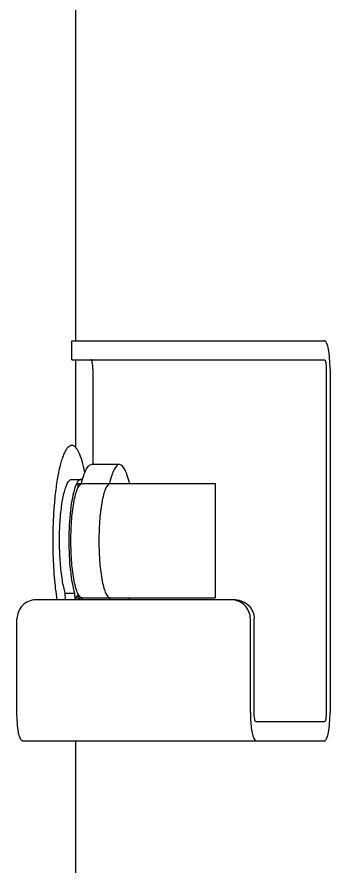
# Model space of a CAD drawing. Header units: millimetres. Extents: x 1186 to 6713, y 237 to 5598.
# Drawn here: x 6280.1 to 6313, y 3769.2 to 3858.3 of the extents above; entities that cross this region are included whole.
import ezdxf

# ---------------------------------------------------------------- set-up
doc = ezdxf.new("R2010")
doc.units = ezdxf.units.MM
doc.header["$LTSCALE"] = 384.175
doc.layers.get('0').update_dxf_attribs({"linetype": 'CONTINUOUS'})

msp = doc.modelspace()

# ---------------------------------------------------------------- linework, layer by layer
at = {"color": 0, "linetype": 'Continuous'}
for p, q in [((6286.27631, 3824.33766), (6286.27631, 3865.33766)), ((6285.88698, 3822.33766), (6285.88698, 3824.33766)), ((6285.88698, 3824.33766), (6312.37762, 3824.33766)), ((6285.88698, 3822.33766), (6312.37762, 3822.33766)), ((6286.27631, 3813.10918), (6286.27631, 3822.33766)), ((6288.07716, 3821.33766), (6288.07716, 3811.33766)), ((6312.5767, 3821.33766), (6312.5767, 3785.33766)), ((6312.97488, 3821.33766), (6312.97488, 3785.33766)), ((6290.87337, 3811.33766), (6287.93343, 3811.33766)), ((6285.86246, 3809.78766), (6286.84245, 3809.78766)), ((6286.85321, 3809.78743), (6286.84248, 3809.78766)), ((6286.51058, 3809.33766), (6286.51058, 3808.87875)), ((6286.51058, 3809.33766), (6300.91175, 3809.33766)), ((6300.91175, 3809.33766), (6300.91175, 3797.33766)), ((6285.20784, 3797.13766), (6285.18837, 3797.84783)), ((6285.18837, 3797.84783), (6286.16835, 3797.84783)), ((6286.16835, 3797.84783), (6286.18782, 3797.13766)), ((6286.42568, 3797.56345), (6286.42691, 3797.56342)), ((6286.51058, 3797.79655), (6286.51058, 3797.33766)), ((6286.51058, 3797.33766), (6300.91175, 3797.33766)), ((6286.633, 3797.13766), (6286.63333, 3797.33766)), ((6303.0514, 3797.13766), (6282.07361, 3797.13766)), ((6280.11365, 3785.33766), (6280.11365, 3795.13766)), ((6304.61319, 3785.33766), (6304.61319, 3795.13766)), ((6305.01136, 3785.33766), (6305.01136, 3795.13766)), ((6312.37762, 3784.33766), (6305.21045, 3784.33766)), ((6280.71091, 3782.33766), (6312.37762, 3782.33766)), ((6286.27631, 3767.33766), (6286.27631, 3782.33766))]:
    msp.add_line(p, q, dxfattribs=at)
for centre, radius, start, end in [((6298.94941, 3806.61308), 12.37316, 167.1607608, 167.2791611), ((6301.88935, 3806.61308), 12.37316, 167.1607608, 167.2791611), ((6284.90772, 3797.02255), 1.655, 8.8507936, 11.0910103), ((6298.94941, 3800.06224), 12.37316, 192.7208389, 192.8392392), ((6298.19105, 3799.88744), 11.59492, 192.8298035, 193.8109501), ((6301.88935, 3800.06224), 12.37316, 192.7208389, 192.8392392), ((6301.131, 3799.88744), 11.59492, 192.8298035, 193.8109501), ((6280.52795, 3799.90803), 11.6851, 346.2123841, 347.2692084)]:
    msp.add_arc(centre, radius, start, end, dxfattribs=at)
for points, knots in [([(6312.97488, 3821.33766), (6312.97488, 3821.72066), (6312.95298, 3822.42465), (6312.82502, 3823.37939), (6312.69618, 3823.97326), (6312.48532, 3824.33766), (6312.37762, 3824.33766)], [0, 0, 0, 0, 0.36680185, 0.68022608, 0.89684939, 1, 1, 1, 1]), ([(6288.07716, 3821.33766), (6288.07716, 3821.46533), (6288.06986, 3821.69999), (6288.02721, 3822.01824), (6287.98426, 3822.21619), (6287.91398, 3822.33766), (6287.87808, 3822.33766)], [0, 0, 0, 0, 0.36681721, 0.68022811, 0.89684097, 1, 1, 1, 1]), ([(6312.37762, 3822.33766), (6312.41352, 3822.33766), (6312.4838, 3822.21619), (6312.52675, 3822.01824), (6312.5694, 3821.69999), (6312.5767, 3821.46533), (6312.5767, 3821.33766)], [0, 0, 0, 0, 0.10315897, 0.31977175, 0.63318265, 1, 1, 1, 1]), ([(6285.86252, 3813.33765), (6285.79029, 3813.33766), (6285.62893, 3813.28929), (6285.41947, 3813.1052), (6285.2201, 3812.82202), (6285.02852, 3812.43784), (6284.84532, 3811.95527), (6284.6, 3811.13439), (6284.34171, 3809.89923), (6284.10753, 3808.21036), (6283.94639, 3806.30717), (6283.86587, 3804.27342), (6283.86868, 3802.88353), (6283.88492, 3802.18228)], [0, 0, 0, 0, 0.01859933, 0.0413769, 0.07065147, 0.10733299, 0.15163527, 0.20341515, 0.32779708, 0.47606525, 0.64224389, 0.81938721, 1, 1, 1, 1]), ([(6287.24727, 3810.52218), (6287.16444, 3810.92497), (6286.99411, 3811.63322), (6286.70883, 3812.43802), (6286.44917, 3812.9095), (6286.26525, 3813.14623), (6286.07257, 3813.29881), (6285.92807, 3813.33763), (6285.86252, 3813.33765)], [0, 0, 0, 0, 0.37667932, 0.66687621, 0.77837728, 0.86838867, 0.9399616, 1, 1, 1, 1]), ([(6286.88561, 3809.36259), (6286.95035, 3809.64664), (6287.08788, 3810.15729), (6287.34355, 3810.83362), (6287.68109, 3811.33769), (6287.93346, 3811.33765)], [0, 0, 0, 0, 0.3792819, 0.67144246, 1, 1, 1, 1]), ([(6290.8734, 3811.33765), (6290.62103, 3811.33769), (6290.28349, 3810.83362), (6290.02783, 3810.15729), (6289.89029, 3809.64664), (6289.82555, 3809.36259)], [0, 0, 0, 0, 0.32855754, 0.6207181, 1, 1, 1, 1]), ([(6291.92579, 3809.34234), (6291.86092, 3809.62917), (6291.723, 3810.14498), (6291.46652, 3810.82738), (6291.1277, 3811.3376), (6290.8734, 3811.33765)], [0, 0, 0, 0, 0.37949285, 0.6718286, 1, 1, 1, 1]), ([(6285.18837, 3797.84783), (6285.12289, 3798.05068), (6285.00448, 3798.50212), (6284.80482, 3799.55059), (6284.63785, 3801.07571), (6284.55849, 3803.04267), (6284.59524, 3804.73674), (6284.69156, 3806.05212), (6284.79192, 3806.95017), (6284.91976, 3807.75556), (6285.06798, 3808.4431), (6285.24198, 3809.0097), (6285.43604, 3809.46802), (6285.68651, 3809.78768), (6285.86252, 3809.78766)], [0, 0, 0, 0, 0.05203631, 0.11376015, 0.26044094, 0.42602035, 0.59407067, 0.67376787, 0.74790309, 0.81467329, 0.87251813, 0.92021248, 0.9570326, 1, 1, 1, 1]), ([(6286.84248, 3809.78766), (6286.80431, 3809.78766), (6286.6956, 3809.76136), (6286.53807, 3809.62255), (6286.44924, 3809.4827), (6286.40353, 3809.39918)], [0, 0, 0, 0, 0.1877813, 0.53161517, 1, 1, 1, 1]), ([(6286.98872, 3809.74567), (6286.97776, 3809.75198), (6286.93552, 3809.77369), (6286.88806, 3809.78596), (6286.85321, 3809.78743)], [0, 0, 0, 0, 0.26594609, 1, 1, 1, 1]), ([(6286.18678, 3808.8835), (6286.07553, 3808.55166), (6285.89317, 3807.77713), (6285.6289, 3805.94737), (6285.51142, 3803.3873), (6285.6213, 3800.82186), (6285.87918, 3798.97458), (6286.05878, 3798.18729), (6286.16835, 3797.84783)], [0, 0, 0, 0, 0.09427838, 0.21362466, 0.49778853, 0.78315115, 0.90390997, 1, 1, 1, 1]), ([(6285.77409, 3803.33766), (6285.77409, 3804.10363), (6285.8291, 3805.52837), (6286.0223, 3807.18404), (6286.28113, 3808.28408), (6286.48417, 3808.87436), (6286.75322, 3809.33766), (6286.96862, 3809.33766)], [0, 0, 0, 0, 0.36665198, 0.67997459, 0.80248678, 0.89689361, 1, 1, 1, 1]), ([(6286.40353, 3809.39918), (6286.38382, 3809.36319), (6286.2995, 3809.19661), (6286.23305, 3809.02151), (6286.18678, 3808.8835)], [0, 0, 0, 0, 0.21991636, 1, 1, 1, 1]), ([(6289.90856, 3809.33766), (6289.69316, 3809.33766), (6289.42412, 3808.87436), (6289.22107, 3808.28408), (6288.96224, 3807.18404), (6288.76905, 3805.52837), (6288.71403, 3804.10363), (6288.71403, 3803.33766)], [0, 0, 0, 0, 0.1031064, 0.19751324, 0.32002544, 0.63334806, 1, 1, 1, 1]), ([(6286.96862, 3797.33766), (6286.75322, 3797.33766), (6286.48417, 3797.80096), (6286.28113, 3798.39123), (6286.0223, 3799.49127), (6285.8291, 3801.14694), (6285.77409, 3802.57169), (6285.77409, 3803.33766)], [0, 0, 0, 0, 0.1031064, 0.19751324, 0.32002544, 0.63334806, 1, 1, 1, 1]), ([(6288.71403, 3803.33766), (6288.71403, 3802.57169), (6288.76905, 3801.14694), (6288.96224, 3799.49127), (6289.22107, 3798.39123), (6289.42412, 3797.80096), (6289.69316, 3797.33766), (6289.90856, 3797.33766)], [0, 0, 0, 0, 0.36665198, 0.67997459, 0.80248678, 0.89689361, 1, 1, 1, 1]), ([(6283.88492, 3802.18228), (6283.90554, 3801.29161), (6283.9897, 3799.60374), (6284.17673, 3797.92326), (6284.30086, 3797.13481)], [0, 0, 0, 0, 0.52745553, 1, 1, 1, 1]), ([(6286.29104, 3797.13791), (6286.30103, 3797.24249), (6286.32224, 3797.38106), (6286.36962, 3797.52211), (6286.40876, 3797.56345), (6286.42568, 3797.56345)], [0, 0, 0, 0, 0.68534103, 0.88962614, 1, 1, 1, 1]), ([(6286.42691, 3797.56342), (6286.44574, 3797.56263), (6286.48694, 3797.51242), (6286.50124, 3797.46303), (6286.51104, 3797.42871)], [0, 0, 0, 0, 0.34560974, 1, 1, 1, 1]), ([(6286.54301, 3797.2772), (6286.54473, 3797.26621), (6286.55156, 3797.2199), (6286.55689, 3797.17337), (6286.56029, 3797.13784)], [0, 0, 0, 0, 0.23755547, 1, 1, 1, 1]), ([(6282.07361, 3797.13766), (6281.57207, 3797.13766), (6280.52213, 3796.70104), (6280.11365, 3795.64642), (6280.11365, 3795.13766)], [0, 0, 0, 0, 0.49642569, 1, 1, 1, 1]), ([(6304.61319, 3795.13766), (6304.61319, 3795.64642), (6304.2047, 3796.70104), (6303.15476, 3797.13766), (6302.65322, 3797.13766)], [0, 0, 0, 0, 0.50357431, 1, 1, 1, 1]), ([(6303.0514, 3797.13766), (6303.55294, 3797.13766), (6304.60288, 3796.70104), (6305.01136, 3795.64642), (6305.01136, 3795.13766)], [0, 0, 0, 0, 0.49642569, 1, 1, 1, 1]), ([(6280.71091, 3782.33766), (6280.60321, 3782.33766), (6280.39234, 3782.70206), (6280.26351, 3783.29593), (6280.13554, 3784.25066), (6280.11365, 3784.95466), (6280.11365, 3785.33766)], [0, 0, 0, 0, 0.10315061, 0.31977392, 0.63319815, 1, 1, 1, 1]), ([(6304.61319, 3785.33766), (6304.61319, 3785.08383), (6304.62151, 3784.74804), (6304.642, 3784.41298), (6304.64779, 3784.33134)], [0, 0, 0, 0, 0.75618131, 1, 1, 1, 1]), ([(6305.21045, 3784.33766), (6305.17455, 3784.33766), (6305.10427, 3784.45913), (6305.06131, 3784.65708), (6305.01866, 3784.97532), (6305.01136, 3785.20999), (6305.01136, 3785.33766)], [0, 0, 0, 0, 0.10315897, 0.31977175, 0.63318265, 1, 1, 1, 1]), ([(6312.37762, 3782.33766), (6312.48532, 3782.33766), (6312.69618, 3782.70206), (6312.82502, 3783.29593), (6312.95298, 3784.25066), (6312.97488, 3784.95466), (6312.97488, 3785.33766)], [0, 0, 0, 0, 0.10315061, 0.31977392, 0.63319815, 1, 1, 1, 1]), ([(6312.5767, 3785.33766), (6312.5767, 3785.20999), (6312.5694, 3784.97532), (6312.52675, 3784.65708), (6312.4838, 3784.45913), (6312.41352, 3784.33766), (6312.37762, 3784.33766)], [0, 0, 0, 0, 0.36681721, 0.68022811, 0.89684097, 1, 1, 1, 1]), ([(6304.64779, 3784.33134), (6304.66693, 3784.06133), (6304.71307, 3783.57782), (6304.84299, 3782.9461), (6304.96279, 3782.54308), (6305.13418, 3782.33766), (6305.21045, 3782.33766)], [0, 0, 0, 0, 0.38095327, 0.68637345, 0.8926666, 1, 1, 1, 1])]:
    msp.add_open_spline(points, degree=3, knots=knots, dxfattribs=at)

doc.saveas('drawing.dxf')
